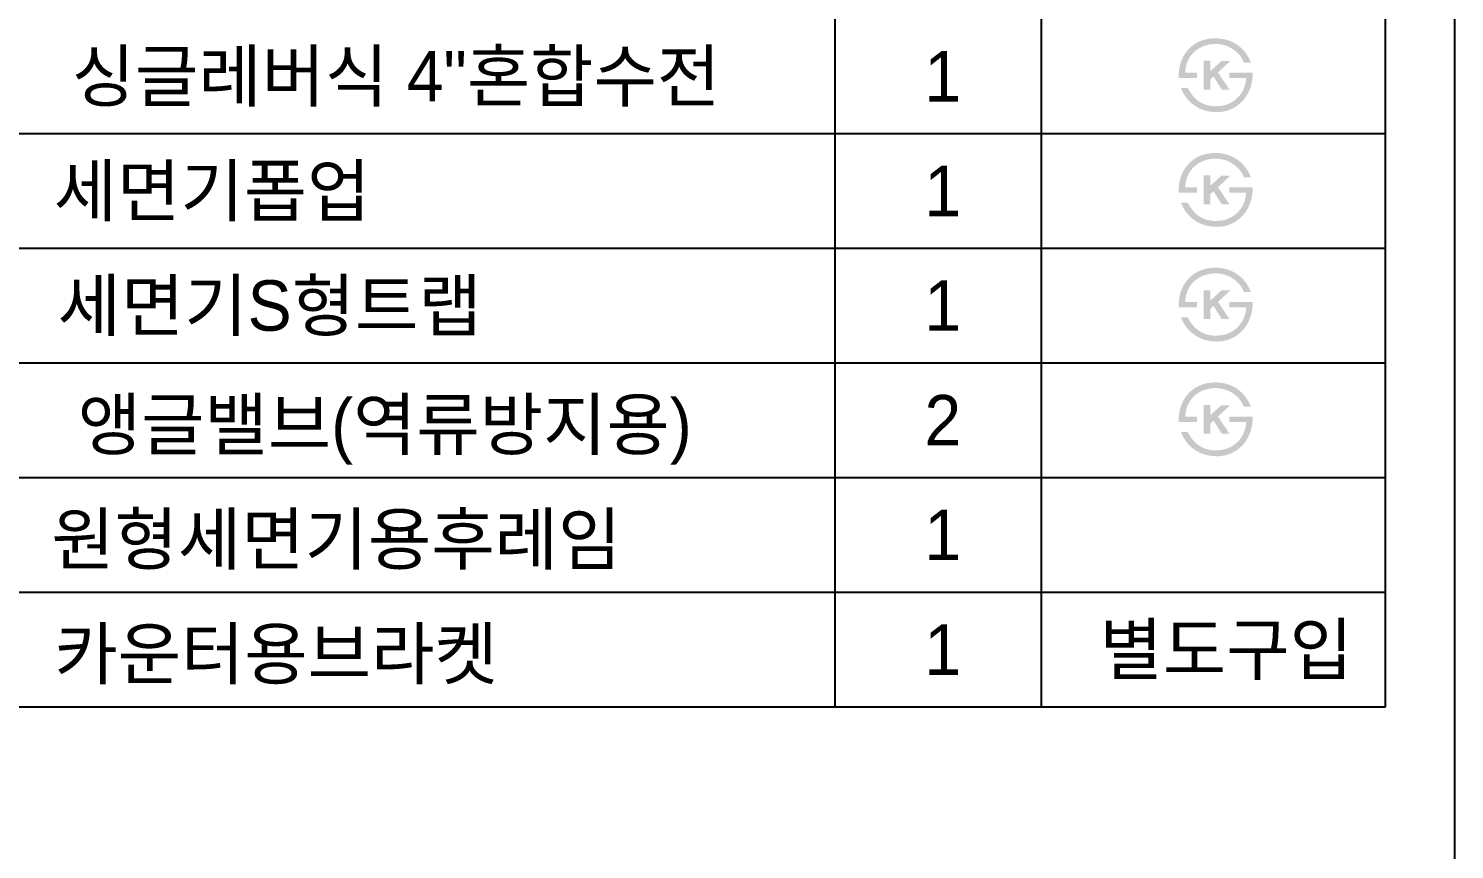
# Model space of a CAD drawing. Header units: millimetres. Extents: x 0 to 4460, y -80 to 3036.
# Drawn here: x 3714 to 4460, y 2205 to 2635 of the extents above; entities that cross this region are included whole.
import ezdxf
from ezdxf.enums import TextEntityAlignment as Align

# ---------------------------------------------------------------- set-up
doc = ezdxf.new("R2010")
doc.units = ezdxf.units.MM
doc.header["$LTSCALE"] = 0.5
doc.header["$MEASUREMENT"] = 0
doc.layers.add('TEXT', color=7, linetype='Continuous')
doc.layers.add('도각라인', color=7, linetype='Continuous')
doc.styles.add('타이틀', font='H2GTRM.TTF', dxfattribs={"height": 25})

msp = doc.modelspace()

# ---------------------------------------------------------------- hatches: boundary and pattern name
at = {"layer": 'TEXT'}
for points in [[(4315.82, 2609), (4315.8, 2609.5), (4315.79, 2609.99), (4315.78, 2610.48), (4315.79, 2610.96), (4315.81, 2611.45), (4315.84, 2611.93), (4315.87, 2612.41), (4315.92, 2612.89), (4315.98, 2613.36), (4316.05, 2613.83), (4316.13, 2614.3), (4316.22, 2614.77), (4316.32, 2615.24), (4316.43, 2615.7), (4316.55, 2616.16), (4316.68, 2616.62), (4316.82, 2617.08), (4316.98, 2617.54), (4317.14, 2617.99), (4317.32, 2618.43), (4317.5, 2618.87), (4317.7, 2619.3), (4317.9, 2619.72), (4318.12, 2620.14), (4318.34, 2620.54), (4318.58, 2620.94), (4318.82, 2621.34), (4319.07, 2621.73), (4319.34, 2622.11), (4319.61, 2622.48), (4319.9, 2622.84), (4320.5, 2623.58), (4320.82, 2623.95), (4321.16, 2624.3), (4321.49, 2624.65), (4321.84, 2624.98), (4322.2, 2625.3), (4322.56, 2625.61), (4322.94, 2625.91), (4323.32, 2626.2), (4323.71, 2626.48), (4324.1, 2626.75), (4324.51, 2627.01), (4324.93, 2627.26), (4325.35, 2627.49), (4325.78, 2627.72), (4326.22, 2627.93), (4326.71, 2628.15), (4327.2, 2628.35), (4327.69, 2628.54), (4328.2, 2628.72), (4328.71, 2628.88), (4329.23, 2629.03), (4329.76, 2629.17), (4330.29, 2629.29), (4330.83, 2629.4), (4331.38, 2629.49), (4331.94, 2629.58), (4332.5, 2629.64), (4333.07, 2629.7), (4333.65, 2629.74), (4334.24, 2629.76), (4334.83, 2629.78), (4335.74, 2629.75), (4336.19, 2629.72), (4336.64, 2629.69), (4337.08, 2629.65), (4337.52, 2629.6), (4337.95, 2629.55), (4338.38, 2629.49), (4338.8, 2629.42), (4339.22, 2629.34), (4339.63, 2629.25), (4340.04, 2629.16), (4340.44, 2629.06), (4340.84, 2628.95), (4341.24, 2628.83), (4341.63, 2628.71), (4342.02, 2628.58), (4342.4, 2628.44), (4342.77, 2628.29), (4343.15, 2628.14), (4343.52, 2627.98), (4343.88, 2627.81), (4344.24, 2627.63), (4344.59, 2627.45), (4344.94, 2627.25), (4345.29, 2627.05), (4345.63, 2626.85), (4345.96, 2626.63), (4346.3, 2626.41), (4346.62, 2626.18), (4346.95, 2625.94), (4347.26, 2625.69), (4347.77, 2625.28), (4348.26, 2624.85), (4348.73, 2624.4), (4349.19, 2623.94), (4349.64, 2623.46), (4350.07, 2622.96), (4350.48, 2622.45), (4350.88, 2621.92), (4351.26, 2621.38), (4351.63, 2620.81), (4351.98, 2620.24), (4352.32, 2619.64), (4352.64, 2619.03), (4352.95, 2618.4), (4353.25, 2617.75), (4353.52, 2617.09), (4353.52, 2617.09), (4349.8, 2617.09), (4349.8, 2617.09), (4349.73, 2617.3), (4349.65, 2617.51), (4349.57, 2617.72), (4349.48, 2617.93), (4349.39, 2618.13), (4349.29, 2618.34), (4349.19, 2618.54), (4349.09, 2618.75), (4348.98, 2618.95), (4348.86, 2619.15), (4348.74, 2619.35), (4348.62, 2619.55), (4348.49, 2619.75), (4348.36, 2619.94), (4348.22, 2620.14), (4348.08, 2620.33), (4347.93, 2620.53), (4347.78, 2620.72), (4347.46, 2621.1), (4347.13, 2621.48), (4346.77, 2621.85), (4346.4, 2622.22), (4346, 2622.59), (4345.59, 2622.95), (4345.16, 2623.31), (4344.89, 2623.52), (4344.61, 2623.73), (4344.33, 2623.93), (4344.04, 2624.12), (4343.76, 2624.31), (4343.47, 2624.48), (4343.18, 2624.66), (4342.88, 2624.82), (4342.59, 2624.98), (4342.29, 2625.13), (4341.99, 2625.28), (4341.69, 2625.42), (4341.38, 2625.55), (4341.08, 2625.68), (4340.77, 2625.79), (4340.45, 2625.91), (4340.14, 2626.01), (4339.82, 2626.11), (4339.51, 2626.2), (4339.19, 2626.29), (4338.86, 2626.36), (4338.54, 2626.43), (4338.21, 2626.5), (4337.88, 2626.56), (4337.55, 2626.61), (4337.21, 2626.65), (4336.88, 2626.69), (4336.54, 2626.72), (4336.2, 2626.74), (4335.85, 2626.76), (4335.51, 2626.77), (4335.16, 2626.77), (4334.74, 2626.77), (4334.33, 2626.76), (4333.92, 2626.74), (4333.52, 2626.71), (4333.12, 2626.68), (4332.72, 2626.63), (4332.33, 2626.58), (4331.95, 2626.52), (4331.57, 2626.46), (4331.19, 2626.38), (4330.82, 2626.3), (4330.45, 2626.21), (4330.09, 2626.11), (4329.73, 2626.01), (4329.37, 2625.89), (4329.02, 2625.77), (4328.68, 2625.64), (4328.33, 2625.51), (4328, 2625.36), (4327.67, 2625.21), (4327.34, 2625.05), (4327.01, 2624.88), (4326.7, 2624.7), (4326.38, 2624.52), (4326.07, 2624.33), (4325.77, 2624.13), (4325.47, 2623.92), (4325.17, 2623.71), (4324.88, 2623.48), (4324.59, 2623.25), (4324.31, 2623.01), (4324.03, 2622.77), (4323.75, 2622.5), (4323.48, 2622.24), (4323.22, 2621.97), (4322.96, 2621.69), (4322.71, 2621.41), (4322.47, 2621.12), (4322.24, 2620.83), (4322.02, 2620.53), (4321.8, 2620.23), (4321.6, 2619.92), (4321.4, 2619.6), (4321.21, 2619.29), (4321.03, 2618.96), (4320.85, 2618.63), (4320.69, 2618.3), (4320.53, 2617.96), (4320.38, 2617.62), (4320.24, 2617.27), (4320.11, 2616.91), (4319.98, 2616.55), (4319.87, 2616.19), (4319.76, 2615.81), (4319.66, 2615.44), (4319.56, 2615.06), (4319.48, 2614.67), (4319.41, 2614.28), (4319.34, 2613.88), (4319.28, 2613.48), (4319.23, 2613.08), (4319.18, 2612.66), (4319.15, 2612.25), (4319.12, 2611.82), (4319.12, 2611.82), (4325.34, 2611.82), (4325.34, 2611.82), (4325.34, 2611.82), (4325.34, 2609), (4325.34, 2609), (4325.33, 2609), (4315.82, 2609)], [(4332.33, 2612.65), (4338.09, 2617.87), (4342.73, 2617.87), (4336.29, 2611.93), (4342.33, 2602.92), (4338.27, 2602.92), (4334, 2609.77), (4332.33, 2608.28), (4332.33, 2602.92), (4328.79, 2602.92), (4328.79, 2618.01), (4332.33, 2618.01)], [(4354.42, 2611.82), (4354.43, 2611.3), (4354.42, 2610.77), (4354.41, 2610.25), (4354.38, 2609.73), (4354.34, 2609.22), (4354.29, 2608.7), (4354.23, 2608.2), (4354.15, 2607.69), (4354.07, 2607.19), (4353.97, 2606.69), (4353.87, 2606.19), (4353.75, 2605.69), (4353.62, 2605.2), (4353.48, 2604.72), (4353.33, 2604.23), (4353.16, 2603.75), (4352.99, 2603.29), (4352.82, 2602.83), (4352.63, 2602.38), (4352.43, 2601.94), (4352.23, 2601.5), (4352.01, 2601.07), (4351.79, 2600.65), (4351.55, 2600.24), (4351.31, 2599.83), (4351.06, 2599.43), (4350.79, 2599.04), (4350.52, 2598.65), (4350.24, 2598.27), (4349.95, 2597.9), (4349.65, 2597.53), (4349.34, 2597.18), (4349.01, 2596.83), (4348.68, 2596.49), (4348.35, 2596.15), (4348, 2595.84), (4347.65, 2595.53), (4347.3, 2595.23), (4346.93, 2594.94), (4346.56, 2594.66), (4346.18, 2594.39), (4345.8, 2594.13), (4345.41, 2593.88), (4345.01, 2593.65), (4344.61, 2593.42), (4344.2, 2593.2), (4343.78, 2592.99), (4343.35, 2592.79), (4342.91, 2592.6), (4342.47, 2592.41), (4342.02, 2592.24), (4341.57, 2592.08), (4341.12, 2591.94), (4340.66, 2591.81), (4340.2, 2591.69), (4339.73, 2591.58), (4339.27, 2591.48), (4338.79, 2591.4), (4338.32, 2591.33), (4337.84, 2591.27), (4337.36, 2591.23), (4336.87, 2591.2), (4336.38, 2591.18), (4335.89, 2591.17), (4335.09, 2591.18), (4334.3, 2591.21), (4333.53, 2591.27), (4332.77, 2591.35), (4332.02, 2591.45), (4331.65, 2591.52), (4331.28, 2591.59), (4330.92, 2591.66), (4330.56, 2591.74), (4330.2, 2591.83), (4329.85, 2591.92), (4329.5, 2592.02), (4329.15, 2592.13), (4328.8, 2592.24), (4328.46, 2592.35), (4328.12, 2592.48), (4327.79, 2592.61), (4327.45, 2592.75), (4327.12, 2592.89), (4326.8, 2593.04), (4326.47, 2593.19), (4326.15, 2593.35), (4325.83, 2593.52), (4325.52, 2593.69), (4325.21, 2593.87), (4324.9, 2594.06), (4324.27, 2594.46), (4323.96, 2594.67), (4323.65, 2594.89), (4323.34, 2595.12), (4323.04, 2595.35), (4322.75, 2595.59), (4322.46, 2595.83), (4322.17, 2596.08), (4321.89, 2596.34), (4321.62, 2596.6), (4321.35, 2596.87), (4321.09, 2597.14), (4320.83, 2597.42), (4320.57, 2597.7), (4320.33, 2597.99), (4320.08, 2598.29), (4319.85, 2598.59), (4319.61, 2598.9), (4319.39, 2599.22), (4319.16, 2599.54), (4318.95, 2599.86), (4318.74, 2600.2), (4318.53, 2600.53), (4318.33, 2600.88), (4318.13, 2601.23), (4317.94, 2601.58), (4317.75, 2601.94), (4317.57, 2602.31), (4317.23, 2603.06), (4316.9, 2603.84), (4316.9, 2603.84), (4320.44, 2603.84), (4320.44, 2603.84), (4320.72, 2603.33), (4321, 2602.83), (4321.28, 2602.35), (4321.57, 2601.88), (4321.87, 2601.43), (4322.18, 2600.99), (4322.49, 2600.56), (4322.8, 2600.15), (4323.13, 2599.75), (4323.46, 2599.37), (4323.79, 2599), (4324.14, 2598.64), (4324.48, 2598.3), (4324.84, 2597.97), (4325.2, 2597.66), (4325.57, 2597.36), (4325.84, 2597.15), (4326.11, 2596.95), (4326.39, 2596.76), (4326.67, 2596.57), (4326.96, 2596.39), (4327.25, 2596.22), (4327.54, 2596.06), (4327.83, 2595.9), (4328.13, 2595.75), (4328.43, 2595.61), (4328.74, 2595.47), (4329.05, 2595.34), (4329.36, 2595.22), (4329.67, 2595.11), (4329.99, 2595), (4330.31, 2594.9), (4330.64, 2594.81), (4330.97, 2594.73), (4331.3, 2594.65), (4331.63, 2594.58), (4331.97, 2594.51), (4332.31, 2594.46), (4332.66, 2594.41), (4333, 2594.37), (4333.36, 2594.33), (4333.71, 2594.31), (4334.07, 2594.29), (4334.43, 2594.27), (4334.8, 2594.27), (4335.16, 2594.27), (4335.54, 2594.28), (4336.57, 2594.31), (4336.9, 2594.32), (4337.22, 2594.35), (4337.54, 2594.38), (4337.86, 2594.41), (4338.18, 2594.46), (4338.5, 2594.51), (4338.81, 2594.57), (4339.12, 2594.63), (4339.43, 2594.7), (4339.74, 2594.78), (4340.05, 2594.86), (4340.35, 2594.95), (4340.66, 2595.05), (4340.96, 2595.15), (4341.26, 2595.26), (4341.55, 2595.38), (4341.85, 2595.5), (4342.14, 2595.63), (4342.43, 2595.77), (4342.72, 2595.91), (4343, 2596.06), (4343.29, 2596.22), (4343.57, 2596.38), (4343.85, 2596.55), (4344.13, 2596.73), (4344.4, 2596.91), (4344.68, 2597.11), (4344.95, 2597.3), (4345.22, 2597.51), (4345.49, 2597.72), (4345.79, 2597.98), (4346.09, 2598.24), (4346.38, 2598.51), (4346.66, 2598.79), (4346.94, 2599.07), (4347.2, 2599.36), (4347.46, 2599.66), (4347.7, 2599.96), (4347.94, 2600.27), (4348.17, 2600.58), (4348.4, 2600.9), (4348.61, 2601.22), (4348.81, 2601.56), (4349.01, 2601.89), (4349.2, 2602.24), (4349.37, 2602.59), (4349.54, 2602.94), (4349.71, 2603.3), (4349.86, 2603.67), (4350, 2604.05), (4350.14, 2604.42), (4350.27, 2604.81), (4350.38, 2605.2), (4350.49, 2605.6), (4350.59, 2606), (4350.69, 2606.42), (4350.77, 2606.83), (4350.85, 2607.25), (4350.91, 2607.68), (4350.97, 2608.12), (4351.02, 2608.56), (4351.06, 2609), (4351.06, 2609), (4342.15, 2609), (4342.15, 2609), (4342.15, 2609), (4342.15, 2611.82), (4342.15, 2611.82), (4342.15, 2611.82), (4354.42, 2611.82)], [(4315.82, 2549), (4315.8, 2549.5), (4315.79, 2549.99), (4315.78, 2550.48), (4315.79, 2550.96), (4315.81, 2551.45), (4315.84, 2551.93), (4315.87, 2552.41), (4315.92, 2552.89), (4315.98, 2553.36), (4316.05, 2553.83), (4316.13, 2554.3), (4316.22, 2554.77), (4316.32, 2555.24), (4316.43, 2555.7), (4316.55, 2556.16), (4316.68, 2556.62), (4316.82, 2557.08), (4316.98, 2557.54), (4317.14, 2557.99), (4317.32, 2558.43), (4317.5, 2558.87), (4317.7, 2559.3), (4317.9, 2559.72), (4318.12, 2560.14), (4318.34, 2560.54), (4318.58, 2560.94), (4318.82, 2561.34), (4319.07, 2561.73), (4319.34, 2562.11), (4319.61, 2562.48), (4319.9, 2562.84), (4320.5, 2563.58), (4320.82, 2563.95), (4321.16, 2564.3), (4321.49, 2564.65), (4321.84, 2564.98), (4322.2, 2565.3), (4322.56, 2565.61), (4322.94, 2565.91), (4323.32, 2566.2), (4323.71, 2566.48), (4324.1, 2566.75), (4324.51, 2567.01), (4324.93, 2567.26), (4325.35, 2567.49), (4325.78, 2567.72), (4326.22, 2567.93), (4326.71, 2568.15), (4327.2, 2568.35), (4327.69, 2568.54), (4328.2, 2568.72), (4328.71, 2568.88), (4329.23, 2569.03), (4329.76, 2569.17), (4330.29, 2569.29), (4330.83, 2569.4), (4331.38, 2569.49), (4331.94, 2569.58), (4332.5, 2569.64), (4333.07, 2569.7), (4333.65, 2569.74), (4334.24, 2569.76), (4334.83, 2569.78), (4335.74, 2569.75), (4336.19, 2569.72), (4336.64, 2569.69), (4337.08, 2569.65), (4337.52, 2569.6), (4337.95, 2569.55), (4338.38, 2569.49), (4338.8, 2569.42), (4339.22, 2569.34), (4339.63, 2569.25), (4340.04, 2569.16), (4340.44, 2569.06), (4340.84, 2568.95), (4341.24, 2568.83), (4341.63, 2568.71), (4342.02, 2568.58), (4342.4, 2568.44), (4342.77, 2568.29), (4343.15, 2568.14), (4343.52, 2567.98), (4343.88, 2567.81), (4344.24, 2567.63), (4344.59, 2567.45), (4344.94, 2567.25), (4345.29, 2567.05), (4345.63, 2566.85), (4345.96, 2566.63), (4346.3, 2566.41), (4346.62, 2566.18), (4346.95, 2565.94), (4347.26, 2565.69), (4347.77, 2565.28), (4348.26, 2564.85), (4348.73, 2564.4), (4349.19, 2563.94), (4349.64, 2563.46), (4350.07, 2562.96), (4350.48, 2562.45), (4350.88, 2561.92), (4351.26, 2561.38), (4351.63, 2560.81), (4351.98, 2560.24), (4352.32, 2559.64), (4352.64, 2559.03), (4352.95, 2558.4), (4353.25, 2557.75), (4353.52, 2557.09), (4353.52, 2557.09), (4349.8, 2557.09), (4349.8, 2557.09), (4349.73, 2557.3), (4349.65, 2557.51), (4349.57, 2557.72), (4349.48, 2557.93), (4349.39, 2558.13), (4349.29, 2558.34), (4349.19, 2558.54), (4349.09, 2558.75), (4348.98, 2558.95), (4348.86, 2559.15), (4348.74, 2559.35), (4348.62, 2559.55), (4348.49, 2559.75), (4348.36, 2559.94), (4348.22, 2560.14), (4348.08, 2560.33), (4347.93, 2560.53), (4347.78, 2560.72), (4347.46, 2561.1), (4347.13, 2561.48), (4346.77, 2561.85), (4346.4, 2562.22), (4346, 2562.59), (4345.59, 2562.95), (4345.16, 2563.31), (4344.89, 2563.52), (4344.61, 2563.73), (4344.33, 2563.93), (4344.04, 2564.12), (4343.76, 2564.31), (4343.47, 2564.48), (4343.18, 2564.66), (4342.88, 2564.82), (4342.59, 2564.98), (4342.29, 2565.13), (4341.99, 2565.28), (4341.69, 2565.42), (4341.38, 2565.55), (4341.08, 2565.68), (4340.77, 2565.79), (4340.45, 2565.91), (4340.14, 2566.01), (4339.82, 2566.11), (4339.51, 2566.2), (4339.19, 2566.29), (4338.86, 2566.36), (4338.54, 2566.43), (4338.21, 2566.5), (4337.88, 2566.56), (4337.55, 2566.61), (4337.21, 2566.65), (4336.88, 2566.69), (4336.54, 2566.72), (4336.2, 2566.74), (4335.85, 2566.76), (4335.51, 2566.77), (4335.16, 2566.77), (4334.74, 2566.77), (4334.33, 2566.76), (4333.92, 2566.74), (4333.52, 2566.71), (4333.12, 2566.68), (4332.72, 2566.63), (4332.33, 2566.58), (4331.95, 2566.52), (4331.57, 2566.46), (4331.19, 2566.38), (4330.82, 2566.3), (4330.45, 2566.21), (4330.09, 2566.11), (4329.73, 2566.01), (4329.37, 2565.89), (4329.02, 2565.77), (4328.68, 2565.64), (4328.33, 2565.51), (4328, 2565.36), (4327.67, 2565.21), (4327.34, 2565.05), (4327.01, 2564.88), (4326.7, 2564.7), (4326.38, 2564.52), (4326.07, 2564.33), (4325.77, 2564.13), (4325.47, 2563.92), (4325.17, 2563.71), (4324.88, 2563.48), (4324.59, 2563.25), (4324.31, 2563.01), (4324.03, 2562.77), (4323.75, 2562.5), (4323.48, 2562.24), (4323.22, 2561.97), (4322.96, 2561.69), (4322.71, 2561.41), (4322.47, 2561.12), (4322.24, 2560.83), (4322.02, 2560.53), (4321.8, 2560.23), (4321.6, 2559.92), (4321.4, 2559.6), (4321.21, 2559.29), (4321.03, 2558.96), (4320.85, 2558.63), (4320.69, 2558.3), (4320.53, 2557.96), (4320.38, 2557.62), (4320.24, 2557.27), (4320.11, 2556.91), (4319.98, 2556.55), (4319.87, 2556.19), (4319.76, 2555.81), (4319.66, 2555.44), (4319.56, 2555.06), (4319.48, 2554.67), (4319.41, 2554.28), (4319.34, 2553.88), (4319.28, 2553.48), (4319.23, 2553.08), (4319.18, 2552.66), (4319.15, 2552.25), (4319.12, 2551.82), (4319.12, 2551.82), (4325.34, 2551.82), (4325.34, 2551.82), (4325.34, 2551.82), (4325.34, 2549), (4325.34, 2549), (4325.33, 2549), (4315.82, 2549)], [(4354.42, 2551.82), (4354.43, 2551.3), (4354.42, 2550.77), (4354.41, 2550.25), (4354.38, 2549.73), (4354.34, 2549.22), (4354.29, 2548.7), (4354.23, 2548.2), (4354.15, 2547.69), (4354.07, 2547.19), (4353.97, 2546.69), (4353.87, 2546.19), (4353.75, 2545.69), (4353.62, 2545.2), (4353.48, 2544.72), (4353.33, 2544.23), (4353.16, 2543.75), (4352.99, 2543.29), (4352.82, 2542.83), (4352.63, 2542.38), (4352.43, 2541.94), (4352.23, 2541.5), (4352.01, 2541.07), (4351.79, 2540.65), (4351.55, 2540.24), (4351.31, 2539.83), (4351.06, 2539.43), (4350.79, 2539.04), (4350.52, 2538.65), (4350.24, 2538.27), (4349.95, 2537.9), (4349.65, 2537.53), (4349.34, 2537.18), (4349.01, 2536.83), (4348.68, 2536.49), (4348.35, 2536.15), (4348, 2535.84), (4347.65, 2535.53), (4347.3, 2535.23), (4346.93, 2534.94), (4346.56, 2534.66), (4346.18, 2534.39), (4345.8, 2534.13), (4345.41, 2533.88), (4345.01, 2533.65), (4344.61, 2533.42), (4344.2, 2533.2), (4343.78, 2532.99), (4343.35, 2532.79), (4342.91, 2532.6), (4342.47, 2532.41), (4342.02, 2532.24), (4341.57, 2532.08), (4341.12, 2531.94), (4340.66, 2531.81), (4340.2, 2531.69), (4339.73, 2531.58), (4339.27, 2531.48), (4338.79, 2531.4), (4338.32, 2531.33), (4337.84, 2531.27), (4337.36, 2531.23), (4336.87, 2531.2), (4336.38, 2531.18), (4335.89, 2531.17), (4335.09, 2531.18), (4334.3, 2531.21), (4333.53, 2531.27), (4332.77, 2531.35), (4332.02, 2531.45), (4331.65, 2531.52), (4331.28, 2531.59), (4330.92, 2531.66), (4330.56, 2531.74), (4330.2, 2531.83), (4329.85, 2531.92), (4329.5, 2532.02), (4329.15, 2532.13), (4328.8, 2532.24), (4328.46, 2532.35), (4328.12, 2532.48), (4327.79, 2532.61), (4327.45, 2532.75), (4327.12, 2532.89), (4326.8, 2533.04), (4326.47, 2533.19), (4326.15, 2533.35), (4325.83, 2533.52), (4325.52, 2533.69), (4325.21, 2533.87), (4324.9, 2534.06), (4324.27, 2534.46), (4323.96, 2534.67), (4323.65, 2534.89), (4323.34, 2535.12), (4323.04, 2535.35), (4322.75, 2535.59), (4322.46, 2535.83), (4322.17, 2536.08), (4321.89, 2536.34), (4321.62, 2536.6), (4321.35, 2536.87), (4321.09, 2537.14), (4320.83, 2537.42), (4320.57, 2537.7), (4320.33, 2537.99), (4320.08, 2538.29), (4319.85, 2538.59), (4319.61, 2538.9), (4319.39, 2539.22), (4319.16, 2539.54), (4318.95, 2539.86), (4318.74, 2540.2), (4318.53, 2540.53), (4318.33, 2540.88), (4318.13, 2541.23), (4317.94, 2541.58), (4317.75, 2541.94), (4317.57, 2542.31), (4317.23, 2543.06), (4316.9, 2543.84), (4316.9, 2543.84), (4320.44, 2543.84), (4320.44, 2543.84), (4320.72, 2543.33), (4321, 2542.83), (4321.28, 2542.35), (4321.57, 2541.88), (4321.87, 2541.43), (4322.18, 2540.99), (4322.49, 2540.56), (4322.8, 2540.15), (4323.13, 2539.75), (4323.46, 2539.37), (4323.79, 2539), (4324.14, 2538.64), (4324.48, 2538.3), (4324.84, 2537.97), (4325.2, 2537.66), (4325.57, 2537.36), (4325.84, 2537.15), (4326.11, 2536.95), (4326.39, 2536.76), (4326.67, 2536.57), (4326.96, 2536.39), (4327.25, 2536.22), (4327.54, 2536.06), (4327.83, 2535.9), (4328.13, 2535.75), (4328.43, 2535.61), (4328.74, 2535.47), (4329.05, 2535.34), (4329.36, 2535.22), (4329.67, 2535.11), (4329.99, 2535), (4330.31, 2534.9), (4330.64, 2534.81), (4330.97, 2534.73), (4331.3, 2534.65), (4331.63, 2534.58), (4331.97, 2534.51), (4332.31, 2534.46), (4332.66, 2534.41), (4333, 2534.37), (4333.36, 2534.33), (4333.71, 2534.31), (4334.07, 2534.29), (4334.43, 2534.27), (4334.8, 2534.27), (4335.16, 2534.27), (4335.54, 2534.28), (4336.57, 2534.31), (4336.9, 2534.32), (4337.22, 2534.35), (4337.54, 2534.38), (4337.86, 2534.41), (4338.18, 2534.46), (4338.5, 2534.51), (4338.81, 2534.57), (4339.12, 2534.63), (4339.43, 2534.7), (4339.74, 2534.78), (4340.05, 2534.86), (4340.35, 2534.95), (4340.66, 2535.05), (4340.96, 2535.15), (4341.26, 2535.26), (4341.55, 2535.38), (4341.85, 2535.5), (4342.14, 2535.63), (4342.43, 2535.77), (4342.72, 2535.91), (4343, 2536.06), (4343.29, 2536.22), (4343.57, 2536.38), (4343.85, 2536.55), (4344.13, 2536.73), (4344.4, 2536.91), (4344.68, 2537.11), (4344.95, 2537.3), (4345.22, 2537.51), (4345.49, 2537.72), (4345.79, 2537.98), (4346.09, 2538.24), (4346.38, 2538.51), (4346.66, 2538.79), (4346.94, 2539.07), (4347.2, 2539.36), (4347.46, 2539.66), (4347.7, 2539.96), (4347.94, 2540.27), (4348.17, 2540.58), (4348.4, 2540.9), (4348.61, 2541.22), (4348.81, 2541.56), (4349.01, 2541.89), (4349.2, 2542.24), (4349.37, 2542.59), (4349.54, 2542.94), (4349.71, 2543.3), (4349.86, 2543.67), (4350, 2544.05), (4350.14, 2544.42), (4350.27, 2544.81), (4350.38, 2545.2), (4350.49, 2545.6), (4350.59, 2546), (4350.69, 2546.42), (4350.77, 2546.83), (4350.85, 2547.25), (4350.91, 2547.68), (4350.97, 2548.12), (4351.02, 2548.56), (4351.06, 2549), (4351.06, 2549), (4342.15, 2549), (4342.15, 2549), (4342.15, 2549), (4342.15, 2551.82), (4342.15, 2551.82), (4342.15, 2551.82), (4354.42, 2551.82)], [(4332.33, 2552.65), (4338.09, 2557.87), (4342.73, 2557.87), (4336.29, 2551.93), (4342.33, 2542.92), (4338.27, 2542.92), (4334, 2549.77), (4332.33, 2548.28), (4332.33, 2542.92), (4328.79, 2542.92), (4328.79, 2558.01), (4332.33, 2558.01)], [(4315.82, 2489), (4315.8, 2489.5), (4315.79, 2489.99), (4315.78, 2490.48), (4315.79, 2490.96), (4315.81, 2491.45), (4315.84, 2491.93), (4315.87, 2492.41), (4315.92, 2492.89), (4315.98, 2493.36), (4316.05, 2493.83), (4316.13, 2494.3), (4316.22, 2494.77), (4316.32, 2495.24), (4316.43, 2495.7), (4316.55, 2496.16), (4316.68, 2496.62), (4316.82, 2497.08), (4316.98, 2497.54), (4317.14, 2497.99), (4317.32, 2498.43), (4317.5, 2498.87), (4317.7, 2499.3), (4317.9, 2499.72), (4318.12, 2500.14), (4318.34, 2500.54), (4318.58, 2500.94), (4318.82, 2501.34), (4319.07, 2501.73), (4319.34, 2502.11), (4319.61, 2502.48), (4319.9, 2502.84), (4320.5, 2503.58), (4320.82, 2503.95), (4321.16, 2504.3), (4321.49, 2504.65), (4321.84, 2504.98), (4322.2, 2505.3), (4322.56, 2505.61), (4322.94, 2505.91), (4323.32, 2506.2), (4323.71, 2506.48), (4324.1, 2506.75), (4324.51, 2507.01), (4324.93, 2507.26), (4325.35, 2507.49), (4325.78, 2507.72), (4326.22, 2507.93), (4326.71, 2508.15), (4327.2, 2508.35), (4327.69, 2508.54), (4328.2, 2508.72), (4328.71, 2508.88), (4329.23, 2509.03), (4329.76, 2509.17), (4330.29, 2509.29), (4330.83, 2509.4), (4331.38, 2509.49), (4331.94, 2509.58), (4332.5, 2509.64), (4333.07, 2509.7), (4333.65, 2509.74), (4334.24, 2509.76), (4334.83, 2509.78), (4335.74, 2509.75), (4336.19, 2509.72), (4336.64, 2509.69), (4337.08, 2509.65), (4337.52, 2509.6), (4337.95, 2509.55), (4338.38, 2509.49), (4338.8, 2509.42), (4339.22, 2509.34), (4339.63, 2509.25), (4340.04, 2509.16), (4340.44, 2509.06), (4340.84, 2508.95), (4341.24, 2508.83), (4341.63, 2508.71), (4342.02, 2508.58), (4342.4, 2508.44), (4342.77, 2508.29), (4343.15, 2508.14), (4343.52, 2507.98), (4343.88, 2507.81), (4344.24, 2507.63), (4344.59, 2507.45), (4344.94, 2507.25), (4345.29, 2507.05), (4345.63, 2506.85), (4345.96, 2506.63), (4346.3, 2506.41), (4346.62, 2506.18), (4346.95, 2505.94), (4347.26, 2505.69), (4347.77, 2505.28), (4348.26, 2504.85), (4348.73, 2504.4), (4349.19, 2503.94), (4349.64, 2503.46), (4350.07, 2502.96), (4350.48, 2502.45), (4350.88, 2501.92), (4351.26, 2501.38), (4351.63, 2500.81), (4351.98, 2500.24), (4352.32, 2499.64), (4352.64, 2499.03), (4352.95, 2498.4), (4353.25, 2497.75), (4353.52, 2497.09), (4353.52, 2497.09), (4349.8, 2497.09), (4349.8, 2497.09), (4349.73, 2497.3), (4349.65, 2497.51), (4349.57, 2497.72), (4349.48, 2497.93), (4349.39, 2498.13), (4349.29, 2498.34), (4349.19, 2498.54), (4349.09, 2498.75), (4348.98, 2498.95), (4348.86, 2499.15), (4348.74, 2499.35), (4348.62, 2499.55), (4348.49, 2499.75), (4348.36, 2499.94), (4348.22, 2500.14), (4348.08, 2500.33), (4347.93, 2500.53), (4347.78, 2500.72), (4347.46, 2501.1), (4347.13, 2501.48), (4346.77, 2501.85), (4346.4, 2502.22), (4346, 2502.59), (4345.59, 2502.95), (4345.16, 2503.31), (4344.89, 2503.52), (4344.61, 2503.73), (4344.33, 2503.93), (4344.04, 2504.12), (4343.76, 2504.31), (4343.47, 2504.48), (4343.18, 2504.66), (4342.88, 2504.82), (4342.59, 2504.98), (4342.29, 2505.13), (4341.99, 2505.28), (4341.69, 2505.42), (4341.38, 2505.55), (4341.08, 2505.68), (4340.77, 2505.79), (4340.45, 2505.91), (4340.14, 2506.01), (4339.82, 2506.11), (4339.51, 2506.2), (4339.19, 2506.29), (4338.86, 2506.36), (4338.54, 2506.43), (4338.21, 2506.5), (4337.88, 2506.56), (4337.55, 2506.61), (4337.21, 2506.65), (4336.88, 2506.69), (4336.54, 2506.72), (4336.2, 2506.74), (4335.85, 2506.76), (4335.51, 2506.77), (4335.16, 2506.77), (4334.74, 2506.77), (4334.33, 2506.76), (4333.92, 2506.74), (4333.52, 2506.71), (4333.12, 2506.68), (4332.72, 2506.63), (4332.33, 2506.58), (4331.95, 2506.52), (4331.57, 2506.46), (4331.19, 2506.38), (4330.82, 2506.3), (4330.45, 2506.21), (4330.09, 2506.11), (4329.73, 2506.01), (4329.37, 2505.89), (4329.02, 2505.77), (4328.68, 2505.64), (4328.33, 2505.51), (4328, 2505.36), (4327.67, 2505.21), (4327.34, 2505.05), (4327.01, 2504.88), (4326.7, 2504.7), (4326.38, 2504.52), (4326.07, 2504.33), (4325.77, 2504.13), (4325.47, 2503.92), (4325.17, 2503.71), (4324.88, 2503.48), (4324.59, 2503.25), (4324.31, 2503.01), (4324.03, 2502.77), (4323.75, 2502.5), (4323.48, 2502.24), (4323.22, 2501.97), (4322.96, 2501.69), (4322.71, 2501.41), (4322.47, 2501.12), (4322.24, 2500.83), (4322.02, 2500.53), (4321.8, 2500.23), (4321.6, 2499.92), (4321.4, 2499.6), (4321.21, 2499.29), (4321.03, 2498.96), (4320.85, 2498.63), (4320.69, 2498.3), (4320.53, 2497.96), (4320.38, 2497.62), (4320.24, 2497.27), (4320.11, 2496.91), (4319.98, 2496.55), (4319.87, 2496.19), (4319.76, 2495.81), (4319.66, 2495.44), (4319.56, 2495.06), (4319.48, 2494.67), (4319.41, 2494.28), (4319.34, 2493.88), (4319.28, 2493.48), (4319.23, 2493.08), (4319.18, 2492.66), (4319.15, 2492.25), (4319.12, 2491.82), (4319.12, 2491.82), (4325.34, 2491.82), (4325.34, 2491.82), (4325.34, 2491.82), (4325.34, 2489), (4325.34, 2489), (4325.33, 2489), (4315.82, 2489)], [(4354.42, 2491.82), (4354.43, 2491.3), (4354.42, 2490.77), (4354.41, 2490.25), (4354.38, 2489.73), (4354.34, 2489.22), (4354.29, 2488.7), (4354.23, 2488.2), (4354.15, 2487.69), (4354.07, 2487.19), (4353.97, 2486.69), (4353.87, 2486.19), (4353.75, 2485.69), (4353.62, 2485.2), (4353.48, 2484.72), (4353.33, 2484.23), (4353.16, 2483.75), (4352.99, 2483.29), (4352.82, 2482.83), (4352.63, 2482.38), (4352.43, 2481.94), (4352.23, 2481.5), (4352.01, 2481.07), (4351.79, 2480.65), (4351.55, 2480.24), (4351.31, 2479.83), (4351.06, 2479.43), (4350.79, 2479.04), (4350.52, 2478.65), (4350.24, 2478.27), (4349.95, 2477.9), (4349.65, 2477.53), (4349.34, 2477.18), (4349.01, 2476.83), (4348.68, 2476.49), (4348.35, 2476.15), (4348, 2475.84), (4347.65, 2475.53), (4347.3, 2475.23), (4346.93, 2474.94), (4346.56, 2474.66), (4346.18, 2474.39), (4345.8, 2474.13), (4345.41, 2473.88), (4345.01, 2473.65), (4344.61, 2473.42), (4344.2, 2473.2), (4343.78, 2472.99), (4343.35, 2472.79), (4342.91, 2472.6), (4342.47, 2472.41), (4342.02, 2472.24), (4341.57, 2472.08), (4341.12, 2471.94), (4340.66, 2471.81), (4340.2, 2471.69), (4339.73, 2471.58), (4339.27, 2471.48), (4338.79, 2471.4), (4338.32, 2471.33), (4337.84, 2471.27), (4337.36, 2471.23), (4336.87, 2471.2), (4336.38, 2471.18), (4335.89, 2471.17), (4335.09, 2471.18), (4334.3, 2471.21), (4333.53, 2471.27), (4332.77, 2471.35), (4332.02, 2471.45), (4331.65, 2471.52), (4331.28, 2471.59), (4330.92, 2471.66), (4330.56, 2471.74), (4330.2, 2471.83), (4329.85, 2471.92), (4329.5, 2472.02), (4329.15, 2472.13), (4328.8, 2472.24), (4328.46, 2472.35), (4328.12, 2472.48), (4327.79, 2472.61), (4327.45, 2472.75), (4327.12, 2472.89), (4326.8, 2473.04), (4326.47, 2473.19), (4326.15, 2473.35), (4325.83, 2473.52), (4325.52, 2473.69), (4325.21, 2473.87), (4324.9, 2474.06), (4324.27, 2474.46), (4323.96, 2474.67), (4323.65, 2474.89), (4323.34, 2475.12), (4323.04, 2475.35), (4322.75, 2475.59), (4322.46, 2475.83), (4322.17, 2476.08), (4321.89, 2476.34), (4321.62, 2476.6), (4321.35, 2476.87), (4321.09, 2477.14), (4320.83, 2477.42), (4320.57, 2477.7), (4320.33, 2477.99), (4320.08, 2478.29), (4319.85, 2478.59), (4319.61, 2478.9), (4319.39, 2479.22), (4319.16, 2479.54), (4318.95, 2479.86), (4318.74, 2480.2), (4318.53, 2480.53), (4318.33, 2480.88), (4318.13, 2481.23), (4317.94, 2481.58), (4317.75, 2481.94), (4317.57, 2482.31), (4317.23, 2483.06), (4316.9, 2483.84), (4316.9, 2483.84), (4320.44, 2483.84), (4320.44, 2483.84), (4320.72, 2483.33), (4321, 2482.83), (4321.28, 2482.35), (4321.57, 2481.88), (4321.87, 2481.43), (4322.18, 2480.99), (4322.49, 2480.56), (4322.8, 2480.15), (4323.13, 2479.75), (4323.46, 2479.37), (4323.79, 2479), (4324.14, 2478.64), (4324.48, 2478.3), (4324.84, 2477.97), (4325.2, 2477.66), (4325.57, 2477.36), (4325.84, 2477.15), (4326.11, 2476.95), (4326.39, 2476.76), (4326.67, 2476.57), (4326.96, 2476.39), (4327.25, 2476.22), (4327.54, 2476.06), (4327.83, 2475.9), (4328.13, 2475.75), (4328.43, 2475.61), (4328.74, 2475.47), (4329.05, 2475.34), (4329.36, 2475.22), (4329.67, 2475.11), (4329.99, 2475), (4330.31, 2474.9), (4330.64, 2474.81), (4330.97, 2474.73), (4331.3, 2474.65), (4331.63, 2474.58), (4331.97, 2474.51), (4332.31, 2474.46), (4332.66, 2474.41), (4333, 2474.37), (4333.36, 2474.33), (4333.71, 2474.31), (4334.07, 2474.29), (4334.43, 2474.27), (4334.8, 2474.27), (4335.16, 2474.27), (4335.54, 2474.28), (4336.57, 2474.31), (4336.9, 2474.32), (4337.22, 2474.35), (4337.54, 2474.38), (4337.86, 2474.41), (4338.18, 2474.46), (4338.5, 2474.51), (4338.81, 2474.57), (4339.12, 2474.63), (4339.43, 2474.7), (4339.74, 2474.78), (4340.05, 2474.86), (4340.35, 2474.95), (4340.66, 2475.05), (4340.96, 2475.15), (4341.26, 2475.26), (4341.55, 2475.38), (4341.85, 2475.5), (4342.14, 2475.63), (4342.43, 2475.77), (4342.72, 2475.91), (4343, 2476.06), (4343.29, 2476.22), (4343.57, 2476.38), (4343.85, 2476.55), (4344.13, 2476.73), (4344.4, 2476.91), (4344.68, 2477.11), (4344.95, 2477.3), (4345.22, 2477.51), (4345.49, 2477.72), (4345.79, 2477.98), (4346.09, 2478.24), (4346.38, 2478.51), (4346.66, 2478.79), (4346.94, 2479.07), (4347.2, 2479.36), (4347.46, 2479.66), (4347.7, 2479.96), (4347.94, 2480.27), (4348.17, 2480.58), (4348.4, 2480.9), (4348.61, 2481.22), (4348.81, 2481.56), (4349.01, 2481.89), (4349.2, 2482.24), (4349.37, 2482.59), (4349.54, 2482.94), (4349.71, 2483.3), (4349.86, 2483.67), (4350, 2484.05), (4350.14, 2484.42), (4350.27, 2484.81), (4350.38, 2485.2), (4350.49, 2485.6), (4350.59, 2486), (4350.69, 2486.42), (4350.77, 2486.83), (4350.85, 2487.25), (4350.91, 2487.68), (4350.97, 2488.12), (4351.02, 2488.56), (4351.06, 2489), (4351.06, 2489), (4342.15, 2489), (4342.15, 2489), (4342.15, 2489), (4342.15, 2491.82), (4342.15, 2491.82), (4342.15, 2491.82), (4354.42, 2491.82)], [(4332.33, 2492.65), (4338.09, 2497.87), (4342.73, 2497.87), (4336.29, 2491.93), (4342.33, 2482.92), (4338.27, 2482.92), (4334, 2489.77), (4332.33, 2488.28), (4332.33, 2482.92), (4328.79, 2482.92), (4328.79, 2498.01), (4332.33, 2498.01)], [(4315.82, 2429), (4315.8, 2429.5), (4315.79, 2429.99), (4315.78, 2430.48), (4315.79, 2430.96), (4315.81, 2431.45), (4315.84, 2431.93), (4315.87, 2432.41), (4315.92, 2432.89), (4315.98, 2433.36), (4316.05, 2433.83), (4316.13, 2434.3), (4316.22, 2434.77), (4316.32, 2435.24), (4316.43, 2435.7), (4316.55, 2436.16), (4316.68, 2436.62), (4316.82, 2437.08), (4316.98, 2437.54), (4317.14, 2437.99), (4317.32, 2438.43), (4317.5, 2438.87), (4317.7, 2439.3), (4317.9, 2439.72), (4318.12, 2440.14), (4318.34, 2440.54), (4318.58, 2440.94), (4318.82, 2441.34), (4319.07, 2441.73), (4319.34, 2442.11), (4319.61, 2442.48), (4319.9, 2442.84), (4320.5, 2443.58), (4320.82, 2443.95), (4321.16, 2444.3), (4321.49, 2444.65), (4321.84, 2444.98), (4322.2, 2445.3), (4322.56, 2445.61), (4322.94, 2445.91), (4323.32, 2446.2), (4323.71, 2446.48), (4324.1, 2446.75), (4324.51, 2447.01), (4324.93, 2447.26), (4325.35, 2447.49), (4325.78, 2447.72), (4326.22, 2447.93), (4326.71, 2448.15), (4327.2, 2448.35), (4327.69, 2448.54), (4328.2, 2448.72), (4328.71, 2448.88), (4329.23, 2449.03), (4329.76, 2449.17), (4330.29, 2449.29), (4330.83, 2449.4), (4331.38, 2449.49), (4331.94, 2449.58), (4332.5, 2449.64), (4333.07, 2449.7), (4333.65, 2449.74), (4334.24, 2449.76), (4334.83, 2449.78), (4335.74, 2449.75), (4336.19, 2449.72), (4336.64, 2449.69), (4337.08, 2449.65), (4337.52, 2449.6), (4337.95, 2449.55), (4338.38, 2449.49), (4338.8, 2449.42), (4339.22, 2449.34), (4339.63, 2449.25), (4340.04, 2449.16), (4340.44, 2449.06), (4340.84, 2448.95), (4341.24, 2448.83), (4341.63, 2448.71), (4342.02, 2448.58), (4342.4, 2448.44), (4342.77, 2448.29), (4343.15, 2448.14), (4343.52, 2447.98), (4343.88, 2447.81), (4344.24, 2447.63), (4344.59, 2447.45), (4344.94, 2447.25), (4345.29, 2447.05), (4345.63, 2446.85), (4345.96, 2446.63), (4346.3, 2446.41), (4346.62, 2446.18), (4346.95, 2445.94), (4347.26, 2445.69), (4347.77, 2445.28), (4348.26, 2444.85), (4348.73, 2444.4), (4349.19, 2443.94), (4349.64, 2443.46), (4350.07, 2442.96), (4350.48, 2442.45), (4350.88, 2441.92), (4351.26, 2441.38), (4351.63, 2440.81), (4351.98, 2440.24), (4352.32, 2439.64), (4352.64, 2439.03), (4352.95, 2438.4), (4353.25, 2437.75), (4353.52, 2437.09), (4353.52, 2437.09), (4349.8, 2437.09), (4349.8, 2437.09), (4349.73, 2437.3), (4349.65, 2437.51), (4349.57, 2437.72), (4349.48, 2437.93), (4349.39, 2438.13), (4349.29, 2438.34), (4349.19, 2438.54), (4349.09, 2438.75), (4348.98, 2438.95), (4348.86, 2439.15), (4348.74, 2439.35), (4348.62, 2439.55), (4348.49, 2439.75), (4348.36, 2439.94), (4348.22, 2440.14), (4348.08, 2440.33), (4347.93, 2440.53), (4347.78, 2440.72), (4347.46, 2441.1), (4347.13, 2441.48), (4346.77, 2441.85), (4346.4, 2442.22), (4346, 2442.59), (4345.59, 2442.95), (4345.16, 2443.31), (4344.89, 2443.52), (4344.61, 2443.73), (4344.33, 2443.93), (4344.04, 2444.12), (4343.76, 2444.31), (4343.47, 2444.48), (4343.18, 2444.66), (4342.88, 2444.82), (4342.59, 2444.98), (4342.29, 2445.13), (4341.99, 2445.28), (4341.69, 2445.42), (4341.38, 2445.55), (4341.08, 2445.68), (4340.77, 2445.79), (4340.45, 2445.91), (4340.14, 2446.01), (4339.82, 2446.11), (4339.51, 2446.2), (4339.19, 2446.29), (4338.86, 2446.36), (4338.54, 2446.43), (4338.21, 2446.5), (4337.88, 2446.56), (4337.55, 2446.61), (4337.21, 2446.65), (4336.88, 2446.69), (4336.54, 2446.72), (4336.2, 2446.74), (4335.85, 2446.76), (4335.51, 2446.77), (4335.16, 2446.77), (4334.74, 2446.77), (4334.33, 2446.76), (4333.92, 2446.74), (4333.52, 2446.71), (4333.12, 2446.68), (4332.72, 2446.63), (4332.33, 2446.58), (4331.95, 2446.52), (4331.57, 2446.46), (4331.19, 2446.38), (4330.82, 2446.3), (4330.45, 2446.21), (4330.09, 2446.11), (4329.73, 2446.01), (4329.37, 2445.89), (4329.02, 2445.77), (4328.68, 2445.64), (4328.33, 2445.51), (4328, 2445.36), (4327.67, 2445.21), (4327.34, 2445.05), (4327.01, 2444.88), (4326.7, 2444.7), (4326.38, 2444.52), (4326.07, 2444.33), (4325.77, 2444.13), (4325.47, 2443.92), (4325.17, 2443.71), (4324.88, 2443.48), (4324.59, 2443.25), (4324.31, 2443.01), (4324.03, 2442.77), (4323.75, 2442.5), (4323.48, 2442.24), (4323.22, 2441.97), (4322.96, 2441.69), (4322.71, 2441.41), (4322.47, 2441.12), (4322.24, 2440.83), (4322.02, 2440.53), (4321.8, 2440.23), (4321.6, 2439.92), (4321.4, 2439.6), (4321.21, 2439.29), (4321.03, 2438.96), (4320.85, 2438.63), (4320.69, 2438.3), (4320.53, 2437.96), (4320.38, 2437.62), (4320.24, 2437.27), (4320.11, 2436.91), (4319.98, 2436.55), (4319.87, 2436.19), (4319.76, 2435.81), (4319.66, 2435.44), (4319.56, 2435.06), (4319.48, 2434.67), (4319.41, 2434.28), (4319.34, 2433.88), (4319.28, 2433.48), (4319.23, 2433.08), (4319.18, 2432.66), (4319.15, 2432.25), (4319.12, 2431.82), (4319.12, 2431.82), (4325.34, 2431.82), (4325.34, 2431.82), (4325.34, 2431.82), (4325.34, 2429), (4325.34, 2429), (4325.33, 2429), (4315.82, 2429)], [(4354.42, 2431.82), (4354.43, 2431.3), (4354.42, 2430.77), (4354.41, 2430.25), (4354.38, 2429.73), (4354.34, 2429.22), (4354.29, 2428.7), (4354.23, 2428.2), (4354.15, 2427.69), (4354.07, 2427.19), (4353.97, 2426.69), (4353.87, 2426.19), (4353.75, 2425.69), (4353.62, 2425.2), (4353.48, 2424.72), (4353.33, 2424.23), (4353.16, 2423.75), (4352.99, 2423.29), (4352.82, 2422.83), (4352.63, 2422.38), (4352.43, 2421.94), (4352.23, 2421.5), (4352.01, 2421.07), (4351.79, 2420.65), (4351.55, 2420.24), (4351.31, 2419.83), (4351.06, 2419.43), (4350.79, 2419.04), (4350.52, 2418.65), (4350.24, 2418.27), (4349.95, 2417.9), (4349.65, 2417.53), (4349.34, 2417.18), (4349.01, 2416.83), (4348.68, 2416.49), (4348.35, 2416.15), (4348, 2415.84), (4347.65, 2415.53), (4347.3, 2415.23), (4346.93, 2414.94), (4346.56, 2414.66), (4346.18, 2414.39), (4345.8, 2414.13), (4345.41, 2413.88), (4345.01, 2413.65), (4344.61, 2413.42), (4344.2, 2413.2), (4343.78, 2412.99), (4343.35, 2412.79), (4342.91, 2412.6), (4342.47, 2412.41), (4342.02, 2412.24), (4341.57, 2412.08), (4341.12, 2411.94), (4340.66, 2411.81), (4340.2, 2411.69), (4339.73, 2411.58), (4339.27, 2411.48), (4338.79, 2411.4), (4338.32, 2411.33), (4337.84, 2411.27), (4337.36, 2411.23), (4336.87, 2411.2), (4336.38, 2411.18), (4335.89, 2411.17), (4335.09, 2411.18), (4334.3, 2411.21), (4333.53, 2411.27), (4332.77, 2411.35), (4332.02, 2411.45), (4331.65, 2411.52), (4331.28, 2411.59), (4330.92, 2411.66), (4330.56, 2411.74), (4330.2, 2411.83), (4329.85, 2411.92), (4329.5, 2412.02), (4329.15, 2412.13), (4328.8, 2412.24), (4328.46, 2412.35), (4328.12, 2412.48), (4327.79, 2412.61), (4327.45, 2412.75), (4327.12, 2412.89), (4326.8, 2413.04), (4326.47, 2413.19), (4326.15, 2413.35), (4325.83, 2413.52), (4325.52, 2413.69), (4325.21, 2413.87), (4324.9, 2414.06), (4324.27, 2414.46), (4323.96, 2414.67), (4323.65, 2414.89), (4323.34, 2415.12), (4323.04, 2415.35), (4322.75, 2415.59), (4322.46, 2415.83), (4322.17, 2416.08), (4321.89, 2416.34), (4321.62, 2416.6), (4321.35, 2416.87), (4321.09, 2417.14), (4320.83, 2417.42), (4320.57, 2417.7), (4320.33, 2417.99), (4320.08, 2418.29), (4319.85, 2418.59), (4319.61, 2418.9), (4319.39, 2419.22), (4319.16, 2419.54), (4318.95, 2419.86), (4318.74, 2420.2), (4318.53, 2420.53), (4318.33, 2420.88), (4318.13, 2421.23), (4317.94, 2421.58), (4317.75, 2421.94), (4317.57, 2422.31), (4317.23, 2423.06), (4316.9, 2423.84), (4316.9, 2423.84), (4320.44, 2423.84), (4320.44, 2423.84), (4320.72, 2423.33), (4321, 2422.83), (4321.28, 2422.35), (4321.57, 2421.88), (4321.87, 2421.43), (4322.18, 2420.99), (4322.49, 2420.56), (4322.8, 2420.15), (4323.13, 2419.75), (4323.46, 2419.37), (4323.79, 2419), (4324.14, 2418.64), (4324.48, 2418.3), (4324.84, 2417.97), (4325.2, 2417.66), (4325.57, 2417.36), (4325.84, 2417.15), (4326.11, 2416.95), (4326.39, 2416.76), (4326.67, 2416.57), (4326.96, 2416.39), (4327.25, 2416.22), (4327.54, 2416.06), (4327.83, 2415.9), (4328.13, 2415.75), (4328.43, 2415.61), (4328.74, 2415.47), (4329.05, 2415.34), (4329.36, 2415.22), (4329.67, 2415.11), (4329.99, 2415), (4330.31, 2414.9), (4330.64, 2414.81), (4330.97, 2414.73), (4331.3, 2414.65), (4331.63, 2414.58), (4331.97, 2414.51), (4332.31, 2414.46), (4332.66, 2414.41), (4333, 2414.37), (4333.36, 2414.33), (4333.71, 2414.31), (4334.07, 2414.29), (4334.43, 2414.27), (4334.8, 2414.27), (4335.16, 2414.27), (4335.54, 2414.28), (4336.57, 2414.31), (4336.9, 2414.32), (4337.22, 2414.35), (4337.54, 2414.38), (4337.86, 2414.41), (4338.18, 2414.46), (4338.5, 2414.51), (4338.81, 2414.57), (4339.12, 2414.63), (4339.43, 2414.7), (4339.74, 2414.78), (4340.05, 2414.86), (4340.35, 2414.95), (4340.66, 2415.05), (4340.96, 2415.15), (4341.26, 2415.26), (4341.55, 2415.38), (4341.85, 2415.5), (4342.14, 2415.63), (4342.43, 2415.77), (4342.72, 2415.91), (4343, 2416.06), (4343.29, 2416.22), (4343.57, 2416.38), (4343.85, 2416.55), (4344.13, 2416.73), (4344.4, 2416.91), (4344.68, 2417.11), (4344.95, 2417.3), (4345.22, 2417.51), (4345.49, 2417.72), (4345.79, 2417.98), (4346.09, 2418.24), (4346.38, 2418.51), (4346.66, 2418.79), (4346.94, 2419.07), (4347.2, 2419.36), (4347.46, 2419.66), (4347.7, 2419.96), (4347.94, 2420.27), (4348.17, 2420.58), (4348.4, 2420.9), (4348.61, 2421.22), (4348.81, 2421.56), (4349.01, 2421.89), (4349.2, 2422.24), (4349.37, 2422.59), (4349.54, 2422.94), (4349.71, 2423.3), (4349.86, 2423.67), (4350, 2424.05), (4350.14, 2424.42), (4350.27, 2424.81), (4350.38, 2425.2), (4350.49, 2425.6), (4350.59, 2426), (4350.69, 2426.42), (4350.77, 2426.83), (4350.85, 2427.25), (4350.91, 2427.68), (4350.97, 2428.12), (4351.02, 2428.56), (4351.06, 2429), (4351.06, 2429), (4342.15, 2429), (4342.15, 2429), (4342.15, 2429), (4342.15, 2431.82), (4342.15, 2431.82), (4342.15, 2431.82), (4354.42, 2431.82)], [(4332.33, 2432.65), (4338.09, 2437.87), (4342.73, 2437.87), (4336.29, 2431.93), (4342.33, 2422.92), (4338.27, 2422.92), (4334, 2429.77), (4332.33, 2428.28), (4332.33, 2422.92), (4328.79, 2422.92), (4328.79, 2438.01), (4332.33, 2438.01)]]:
    msp.add_hatch(color=256, dxfattribs=at).paths.add_polyline_path(points, flags=0)

# ---------------------------------------------------------------- linework, layer by layer
at = {"layer": '도각라인', "color": 7}
for p, q in [((4460, 3036), (4460, 0)), ((4136, 2460), (4136, 2760)), ((4244, 2460), (4244, 2760)), ((4424, 2460), (4424, 2760)), ((3470, 2580), (4424, 2580)), ((3470, 2520), (4424, 2520)), ((3470, 2460), (4424, 2460)), ((4136, 2280), (4136, 2460)), ((4244, 2280), (4244, 2460)), ((4424, 2280), (4424, 2460)), ((3470, 2400), (4424, 2400)), ((3470, 2340), (4424, 2340)), ((3470, 2280), (4424, 2280))]:
    msp.add_line(p, q, dxfattribs=at)

# ---------------------------------------------------------------- texts
at = {"layer": 'TEXT', "style": '타이틀'}
for s, p in [('싱글레버식 4"혼합수전', (3906.34, 2610)), ('1', (4192.37, 2609.9)), ('세면기폽업', (3810.18, 2550)), ('1', (4192.37, 2549.9)), ('세면기S형트랩', (3840.27, 2490)), ('1', (4192.37, 2490)), ('앵글밸브(역류방지용)', (3900.5, 2427.83)), ('2', (4192.37, 2430)), ('원형세면기용후레임', (3875.13, 2367.83)), ('1', (4192.37, 2370)), ('카운터용브라켓', (3843.61, 2307.83)), ('1', (4192.37, 2310)), ('별도구입', (4340.6, 2310.16))]:
    msp.add_text(s, height=26.4, dxfattribs=at).set_placement(p, align=Align.MIDDLE_CENTER)

doc.saveas('drawing.dxf')
